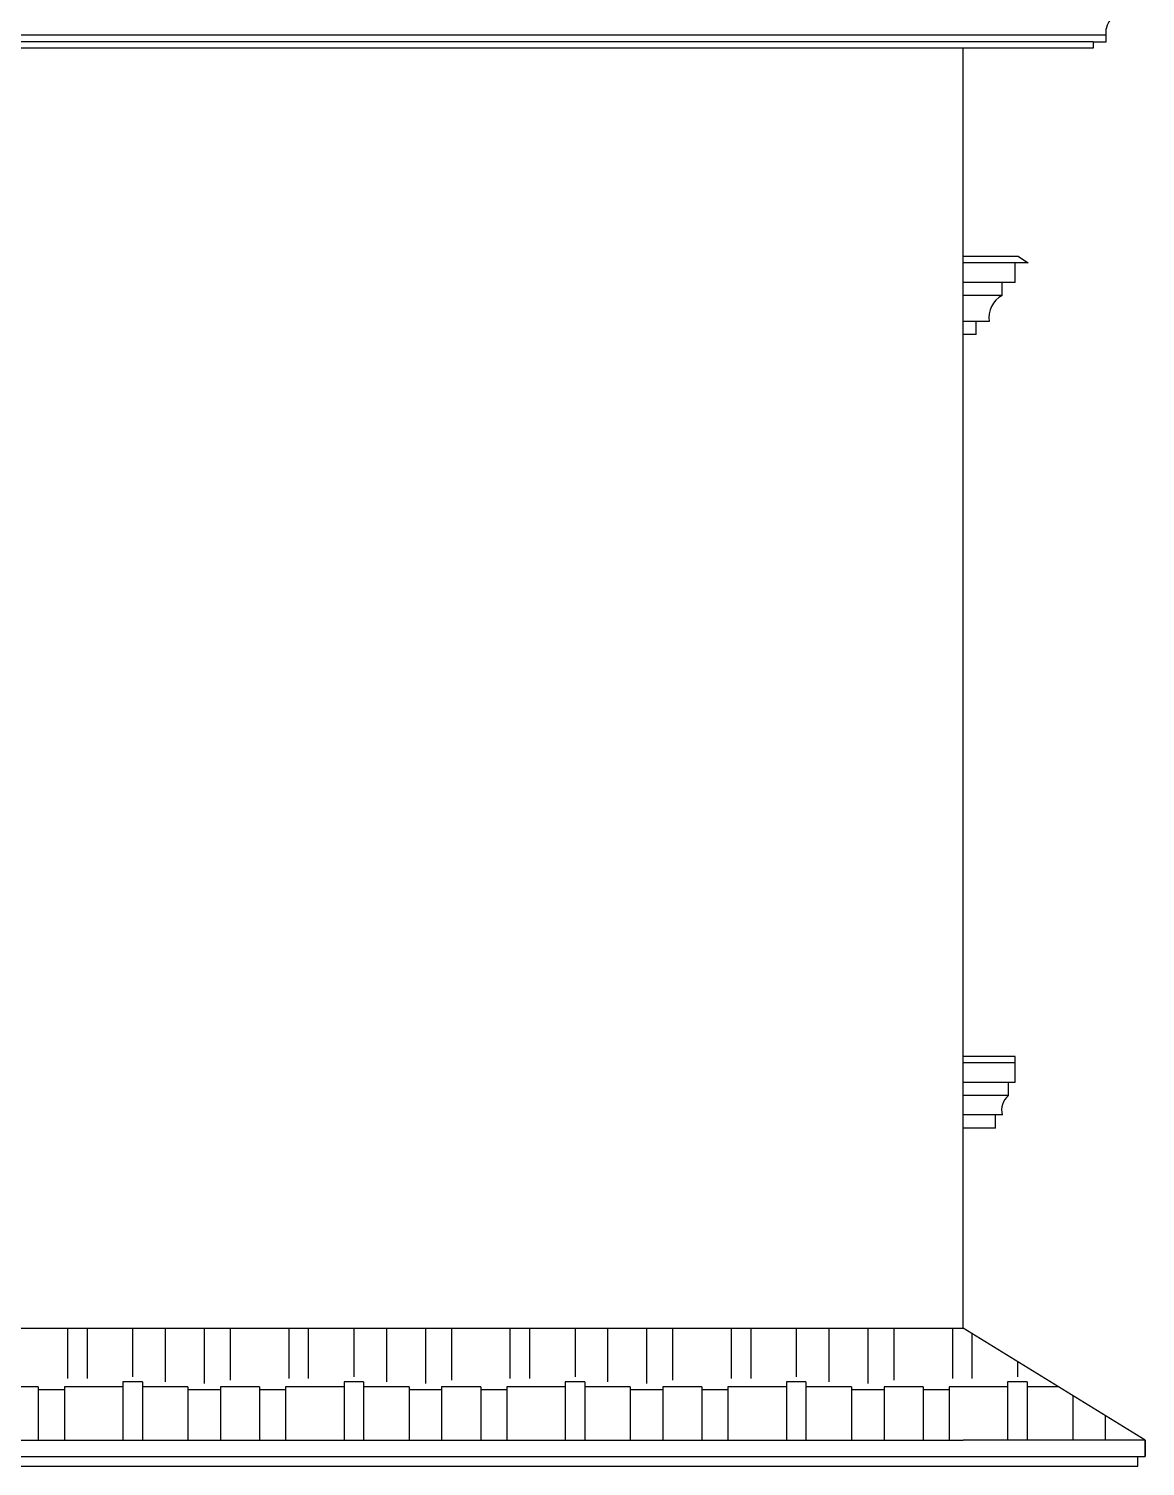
# Model space of a CAD drawing. Header units: inches. Extents: x 1397 to 20304, y -27267 to -746.
# Drawn here: x 15401.3 to 15487.1, y -21094.1 to -20983.6 of the extents above; entities that cross this region are included whole.
import ezdxf

# ---------------------------------------------------------------- set-up
doc = ezdxf.new("R2010")
doc.units = ezdxf.units.IN
doc.header["$LTSCALE"] = 17
doc.header["$MEASUREMENT"] = 0
doc.layers.add('25 BOT BAR', color=12, linetype='Continuous', lineweight=25)

msp = doc.modelspace()

# ---------------------------------------------------------------- hatches: boundary and pattern name
at = {"layer": '25 BOT BAR'}
h = msp.add_hatch(dxfattribs=at)
h.set_pattern_fill('AR-RSHKE', color=8, scale=0.5, angle=180)
h.set_pattern_definition([(180, (2e-12, 224), (-12.75, -6), [3, -2.5, 3.5, -1.5, 4.5, -2]), (180, (-3, 223.75), (-12.75, -6), [2.5, -9.5, 2, -3]), (180, (-9, 224.375), (-12.75, -6), [1.5, -15.5]), (270, (2e-12, 224), (4.25, -6), [5.75, -18.25]), (270, (-3, 224), (4.25, -6), [5.625, -18.375]), (270, (-5.5, 224), (4.25, -6), [5.25, -18.75]), (270, (-9, 224.375), (4.25, -6), [5.75, -18.25]), (270, (-10.5, 224.375), (4.25, -6), [5.75, -18.25]), (270, (-15, 224), (4.25, -6), [5.5, -18.5])])
h.paths.add_polyline_path([(15473.08, -21083.49), (15330.62, -21083.49), (15318.62, -21092.11), (15487.08, -21092.11)])

# ---------------------------------------------------------------- linework, layer by layer
for p, q in [((15484.08, -20984.11), (15484.08, -20983.61)), ((15484.08, -20984.11), (15321.62, -20984.11)), ((15483.08, -20984.61), (15322.62, -20984.61)), ((15483.08, -20984.61), (15483.08, -20985.11)), ((15483.08, -20984.61), (15484.08, -20984.61)), ((15484.08, -20984.61), (15484.08, -20984.11)), ((15483.08, -20985.11), (15322.62, -20985.11)), ((15473.08, -21083.49), (15473.08, -20985.11)), ((15477.33, -21001.11), (15473.08, -21001.11)), ((15477.33, -21001.11), (15478.08, -21001.61)), ((15478.08, -21001.61), (15473.08, -21001.61)), ((15477.08, -21003.11), (15477.08, -21001.61)), ((15477.08, -21003.11), (15473.08, -21003.11)), ((15476.08, -21004.11), (15476.08, -21003.11)), ((15476.08, -21004.11), (15473.08, -21004.11)), ((15475.08, -21006.11), (15473.08, -21006.11)), ((15474.08, -21007.11), (15474.08, -21006.11)), ((15474.08, -21007.11), (15473.08, -21007.11)), ((15477.08, -21062.61), (15473.08, -21062.61)), ((15477.08, -21063.11), (15473.08, -21063.11)), ((15477.08, -21063.11), (15477.08, -21062.61)), ((15477.08, -21064.61), (15477.08, -21063.11)), ((15477.08, -21064.61), (15473.08, -21064.61)), ((15476.58, -21065.61), (15473.08, -21065.61)), ((15476.58, -21065.61), (15476.58, -21064.61)), ((15476.08, -21067.11), (15473.08, -21067.11)), ((15475.58, -21068.11), (15475.58, -21067.11)), ((15475.58, -21068.11), (15473.08, -21068.11)), ((15012.62, -21083.49), (15473.08, -21083.49)), ((15487.08, -21092.11), (15473.08, -21083.49)), ((14996.62, -21092.11), (15473.08, -21092.11)), ((15487.08, -21092.11), (15473.08, -21092.11)), ((15487.08, -21093.36), (15487.08, -21092.11)), ((15487.08, -21092.11), (15487.08, -21093.36)), ((15319.18, -21093.36), (15486.52, -21093.36)), ((15319.18, -21094.11), (15486.52, -21094.11)), ((15485.58, -21094.11), (15486.52, -21094.11)), ((15486.52, -21094.11), (15486.52, -21093.36)), ((15486.52, -21093.36), (15487.08, -21093.36))]:
    msp.add_line(p, q, dxfattribs=at)
for centre, radius, start, end in [((15485.98, -20984.01), 1.94, 101.7959, 168.2044), ((15476.99, -21005.82), 1.93, 118.1362, 188.7337), ((15477.52, -21066.76), 1.48, 129.3404, 193.7898)]:
    msp.add_arc(centre, radius, start, end, dxfattribs=at)

doc.saveas('drawing.dxf')
